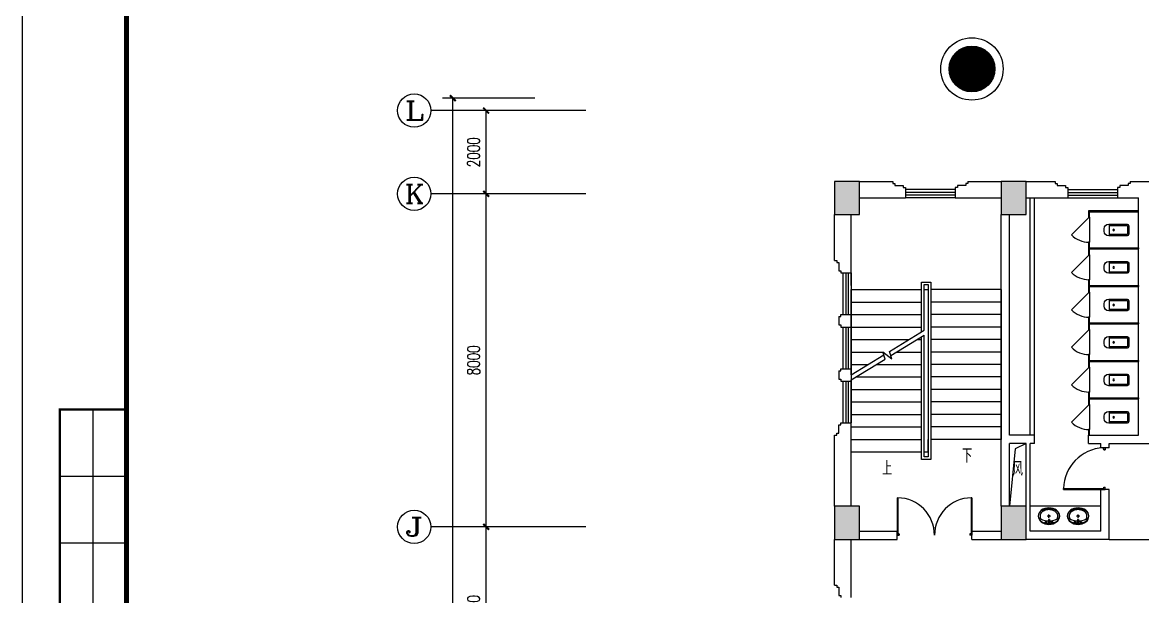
# Model space of a CAD drawing. Extents: x 190999 to 834799, y -200814 to 215286.
# Drawn here: x 190999 to 217912, y 11692 to 25485 of the extents above; entities that cross this region are included whole.
import ezdxf
from ezdxf.enums import TextEntityAlignment as Align

# ---------------------------------------------------------------- set-up
doc = ezdxf.new("R2010")
doc.units = 0
doc.header["$LTSCALE"] = 1000
doc.header["$MEASUREMENT"] = 0
for name, color, linetype in [('A-卫生间', 250, 'Continuous'), ('A-墙线', 2, 'Continuous'), ('A-外包装修', 250, 'Continuous'), ('A-外窗', 145, 'Continuous'), ('A-门', 167, 'Continuous'), ('AXIS', 3, 'Continuous'), ('AXIS_TEXT', 7, 'Continuous'), ('COLUMN', 2, 'Continuous'), ('DIM_SYMB', 3, 'Continuous'), ('PUB_HATCH', 250, 'Continuous'), ('PUB_TEXT', 7, 'Continuous'), ('STAIR', 5, 'Continuous'), ('图框', 189, 'Continuous'), ('房间名称', 7, 'Continuous'), ('洞口线', 177, 'Continuous')]:
    doc.layers.add(name, color=color, linetype=linetype)
doc.styles.add('_TCH_AXIS', font='COMPLEX', dxfattribs={"bigfont": 'GBCBIG'})
doc.styles.add('_TCH_DIM', font='SIMPLEX', dxfattribs={"bigfont": 'GBCBIG'})
doc.styles.add('COMPLEX', font='COMPLEX')
doc.styles.add('DIM_FONT', font='SIMPLEX', dxfattribs={"width": 0.7, "bigfont": 'GBCBIG'})
doc.dimstyles.new('DIMN', dxfattribs={"dimtxt": 300, "dimasz": 100, "dimexe": 250, "dimexo": 300, "dimgap": 150, "dimtad": 1, "dimdec": 0, "dimzin": 0, "dimdsep": 46, "dimtxsty": 'DIM_FONT', "dimblk": 'ARCHTICK', "dimcen": 0.09, "dimclrt": 7, "dimazin": 2, "dimtfac": 1, "dimtdec": 0, "dimtix": 1, "dimtmove": 2, "dimatfit": 3, "dimfxl": 0, "dimtolj": 1, "dimtzin": 0, "dimarcsym": 0})

# ---------------------------------------------------------------- blocks, each defined once
blk = doc.blocks.new('TJAD_TK_A0')
at = {"layer": '图框'}
for p, q in [((973, -441.7), (973, 399.3)), ((990, -412.7), (990, -156.7)), ((982, -172.7), (998, -172.7)), ((982, -188.7), (998, -188.7))]:
    blk.add_line(p, q, dxfattribs=at)
at = {"layer": '图框', "const_width": 1.2}
blk.add_lwpolyline([(2152, -431.7), (2152, 389.3), (998, 389.3), (998, -431.7)], close=True, dxfattribs=at)
at = {"layer": '图框', "const_width": 0.6}
blk.add_lwpolyline([(998, -431.7), (982, -431.7), (982, -156.7), (998, -156.7)], dxfattribs=at)
blk = doc.blocks.new('m1800')
at = {"layer": 'A-墙线'}
for p, q in [((-900, -100), (-900, 100)), ((900, -100), (900, 100))]:
    blk.add_line(p, q, dxfattribs=at)
at = {"layer": 'A-门'}
for p, q in [((-900, 900), (-900, 0)), ((-900, 900), (-880, 900)), ((-880, 900), (-880, 50)), ((880, 900), (880, 50)), ((900, 900), (880, 900)), ((900, 900), (900, 0)), ((-900, 50), (-870, 50)), ((-900, 0), (-850, 0)), ((-870, 50), (-870, 30)), ((-870, 30), (-850, 30)), ((-850, 30), (-850, 0)), ((850, 30), (850, 0)), ((870, 30), (850, 30)), ((900, 0), (850, 0)), ((870, 50), (870, 30)), ((900, 50), (870, 50))]:
    blk.add_line(p, q, dxfattribs=at)
for centre, start, end in [((-900, 0), 0, 88.7267), ((900, 0), 91.2733, 180)]:
    blk.add_arc(centre, 900, start, end, dxfattribs=at)
blk = doc.blocks.new('手盆')
at = {"layer": 'A-卫生间'}
for p, q in [((113, 12), (46, 16)), ((160, 0), (235, 0)), ((198, -37), (198, 38)), ((113, -11), (46, -16))]:
    blk.add_line(p, q, dxfattribs=at)
for centre, major_axis, ratio, start_param, end_param in [((198, 0), (0, 259), 0.763797, 3.141593, 9.424778), ((194, 0), (0, 259), 0.413212, 0.351725, 1.519021), ((106, 0), (0, 13.9), 0.9, 3.760941, 5.663837), ((194, 0), (0, 259), 0.413212, 1.620217, 2.789865)]:
    blk.add_ellipse(centre, major_axis=major_axis, ratio=ratio, start_param=start_param, end_param=end_param, dxfattribs=at)
for centre, major_axis in [((46, 0), (0, 15.8)), ((56, 71), (0, 20.6)), ((56, 71), (0, 15.6)), ((198, 0), (0, 23.4)), ((56, -71), (0, 20.6)), ((56, -71), (0, 15.6))]:
    blk.add_ellipse(centre, major_axis=major_axis, ratio=0.9, dxfattribs=at)
for points, knots in [([(198, -249), (204, -249), (211, -249), (228, -246), (239, -243), (260, -236), (270, -231), (290, -218), (299, -211), (317, -194), (325, -185), (340, -164), (347, -153), (360, -129), (365, -116), (374, -90), (378, -76), (383, -48), (385, -34), (387, -5), (387, 9), (385, 38), (383, 52), (377, 80), (373, 94), (364, 120), (358, 133), (345, 156), (338, 167), (323, 187), (314, 197), (296, 213), (287, 220), (267, 232), (257, 237), (236, 244), (225, 247), (204, 249), (193, 249), (171, 247), (161, 245), (140, 237), (129, 232), (110, 221), (100, 213), (82, 197), (74, 188), (58, 168), (51, 157), (38, 133), (32, 121), (23, 95), (19, 81), (13, 53), (11, 39), (9, 10), (9, -4), (10, -33), (12, -47), (18, -75), (21, -89), (30, -115), (36, -128), (48, -152), (55, -163), (70, -184), (78, -193), (96, -210), (105, -218), (125, -230), (135, -235), (156, -243), (167, -246), (184, -249), (191, -249), (198, -249)], [0, 0, 0, 0, 0.105369, 0.105369, 0.278747, 0.278747, 0.452125, 0.452125, 0.625504, 0.625504, 0.798882, 0.798882, 0.97226, 0.97226, 1.145639, 1.145639, 1.319017, 1.319017, 1.492395, 1.492395, 1.665774, 1.665774, 1.839152, 1.839152, 2.01253, 2.01253, 2.185909, 2.185909, 2.359287, 2.359287, 2.532665, 2.532665, 2.706044, 2.706044, 2.879422, 2.879422, 3.0528, 3.0528, 3.226179, 3.226179, 3.399557, 3.399557, 3.572935, 3.572935, 3.746313, 3.746313, 3.919692, 3.919692, 4.09307, 4.09307, 4.266448, 4.266448, 4.439827, 4.439827, 4.613205, 4.613205, 4.786583, 4.786583, 4.959962, 4.959962, 5.13334, 5.13334, 5.306718, 5.306718, 5.480097, 5.480097, 5.653475, 5.653475, 5.826853, 5.826853, 6.000232, 6.000232, 6.17361, 6.17361, 6.283185, 6.283185, 6.283185, 6.283185]), ([(119, -185), (121, -187), (123, -188), (130, -193), (135, -196), (146, -202), (152, -205), (163, -209), (169, -210), (180, -213), (186, -214), (194, -214), (196, -214), (198, -214), (204, -214), (209, -214), (222, -212), (229, -210), (241, -206), (245, -204), (254, -200), (259, -197), (269, -191), (275, -187), (286, -178), (291, -173), (300, -162), (304, -158), (314, -145), (319, -137), (327, -123), (329, -118), (334, -107), (336, -101), (341, -89), (343, -83), (346, -71), (348, -64), (351, -49), (352, -40), (354, -22), (355, -13), (355, 5), (355, 14), (354, 32), (352, 41), (349, 58), (348, 66), (343, 81), (341, 89), (335, 104), (332, 111), (326, 125), (322, 132), (314, 144), (310, 150), (301, 162), (296, 167), (287, 177), (281, 181), (272, 189), (267, 192), (256, 199), (250, 202), (238, 207), (233, 209), (223, 211), (217, 212), (205, 214), (198, 214), (186, 213), (181, 213), (171, 211), (166, 210), (151, 205), (141, 200), (128, 191), (123, 188), (119, 185)], [5.740897, 5.740897, 5.740897, 5.740897, 5.780874, 5.780874, 5.896829, 5.896829, 6.012784, 6.012784, 6.128739, 6.128739, 6.240697, 6.240697, 6.283185, 6.283185, 6.283185, 6.399826, 6.399826, 6.5409, 6.5409, 6.634, 6.634, 6.7271, 6.7271, 6.852188, 6.852188, 6.977276, 6.977276, 7.077377, 7.077377, 7.229977, 7.229977, 7.317389, 7.317389, 7.404801, 7.404801, 7.497094, 7.497094, 7.589386, 7.589386, 7.712334, 7.712334, 7.835281, 7.835281, 7.958228, 7.958228, 8.081175, 8.081175, 8.194983, 8.194983, 8.30879, 8.30879, 8.422598, 8.422598, 8.537599, 8.537599, 8.6526, 8.6526, 8.767602, 8.767602, 8.884432, 8.884432, 8.982435, 8.982435, 9.119467, 9.119467, 9.224191, 9.224191, 9.328914, 9.328914, 9.470087, 9.470087, 9.571187, 9.571187, 9.672288, 9.672288, 9.874489, 9.874489, 9.967059, 9.967059, 9.967059, 9.967059])]:
    blk.add_open_spline(points, degree=3, knots=knots, dxfattribs=at)
blk.add_point((46, 0), dxfattribs=at)
blk = doc.blocks.new('m1000')
at = {"layer": 'A-墙线'}
for p, q in [((0, 0), (0, 200)), ((1000, 0), (1000, 200))]:
    blk.add_line(p, q, dxfattribs=at)
at = {"layer": 'A-门'}
for p, q in [((0, 1100), (0, 100)), ((0, 1100), (20, 1100)), ((20, 1100), (20, 150)), ((0, 150), (30, 150)), ((0, 100), (50, 100)), ((30, 150), (30, 130)), ((30, 130), (50, 130)), ((50, 130), (50, 100)), ((950, 130), (950, 100)), ((970, 130), (950, 130)), ((1000, 100), (950, 100)), ((970, 150), (970, 130)), ((1000, 150), (970, 150)), ((1000, 150), (1000, 100))]:
    blk.add_line(p, q, dxfattribs=at)
blk.add_arc((0, 100), 1000, 2.866, 88.854, dxfattribs=at)
blk = doc.blocks.new('_ArchTick')
at = {"const_width": 0.5}
blk.add_lwpolyline([(-0.7, -0.7), (0.7, 0.7)], dxfattribs=at)
blk = doc.blocks.new('*D906')
at = {"layer": 'AXIS', "color": 0, "lineweight": -2}
for p, q in [((202933, 23367), (201889, 23367)), ((202139, 21367), (202139, 23367)), ((202933, 21367), (201889, 21367))]:
    blk.add_line(p, q, dxfattribs=at)
at = {"layer": 'Defpoints', "color": 0}
for p in [(202139, 23367), (203233, 23367), (203233, 21367)]:
    blk.add_point(p, dxfattribs=at)
at = {"layer": 'AXIS', "color": 0, "lineweight": -2, "xscale": 100, "yscale": 100, "zscale": 100}
for p, rotation in [((202139, 23367), 90), ((202139, 21367), 270)]:
    blk.add_blockref('_ArchTick', p, dxfattribs=dict(at, rotation=rotation))
at = {"layer": 'AXIS', "color": 7, "insert": (201839, 22367), "char_height": 300, "attachment_point": 5, "rotation": 90, "style": 'DIM_FONT'}
blk.add_mtext('\\A1;2000', dxfattribs=at)
blk = doc.blocks.new('*D907')
at = {"layer": 'AXIS', "color": 0, "lineweight": -2}
for p, q in [((202933, 21367), (201889, 21367)), ((202139, 13367), (202139, 21367)), ((202933, 13367), (201889, 13367))]:
    blk.add_line(p, q, dxfattribs=at)
at = {"layer": 'Defpoints', "color": 0}
for p in [(202139, 21367), (203233, 21367), (203233, 13367)]:
    blk.add_point(p, dxfattribs=at)
at = {"layer": 'AXIS', "color": 0, "lineweight": -2, "xscale": 100, "yscale": 100, "zscale": 100}
for p, rotation in [((202139, 21367), 90), ((202139, 13367), 270)]:
    blk.add_blockref('_ArchTick', p, dxfattribs=dict(at, rotation=rotation))
at = {"layer": 'AXIS', "color": 7, "insert": (201839, 17367), "char_height": 300, "attachment_point": 5, "rotation": 90, "style": 'DIM_FONT'}
blk.add_mtext('\\A1;8000', dxfattribs=at)
blk = doc.blocks.new('*D908')
at = {"layer": 'AXIS', "color": 0, "lineweight": -2}
for p, q in [((202933, 13367), (201889, 13367)), ((202139, 9367), (202139, 13367)), ((202933, 9367), (201889, 9367))]:
    blk.add_line(p, q, dxfattribs=at)
at = {"layer": 'Defpoints', "color": 0}
for p in [(202139, 13367), (203233, 13367), (203233, 9367)]:
    blk.add_point(p, dxfattribs=at)
at = {"layer": 'AXIS', "color": 0, "lineweight": -2, "xscale": 100, "yscale": 100, "zscale": 100}
for p, rotation in [((202139, 13367), 90), ((202139, 9367), 270)]:
    blk.add_blockref('_ArchTick', p, dxfattribs=dict(at, rotation=rotation))
at = {"layer": 'AXIS', "color": 7, "insert": (201839, 11367), "char_height": 300, "attachment_point": 5, "rotation": 90, "style": 'DIM_FONT'}
blk.add_mtext('\\A1;4000', dxfattribs=at)
blk = doc.blocks.new('*D915')
at = {"layer": 'AXIS', "color": 0, "lineweight": -2}
for p, q in [((203311, 23667), (201089, 23667)), ((201339, -4333), (201339, 23667)), ((203311, -4333), (201089, -4333))]:
    blk.add_line(p, q, dxfattribs=at)
at = {"layer": 'Defpoints', "color": 0}
for p in [(201339, 23667), (203611, 23667), (203611, -4333)]:
    blk.add_point(p, dxfattribs=at)
at = {"layer": 'AXIS', "color": 0, "lineweight": -2, "xscale": 100, "yscale": 100, "zscale": 100}
for p, rotation in [((201339, 23667), 90), ((201339, -4333), 270)]:
    blk.add_blockref('_ArchTick', p, dxfattribs=dict(at, rotation=rotation))
at = {"layer": 'AXIS', "color": 7, "insert": (201039, 9667), "char_height": 300, "attachment_point": 5, "rotation": 90, "style": 'DIM_FONT'}
blk.add_mtext('\\A1;28000', dxfattribs=at)
blk = doc.blocks.new('_YZH')
blk.add_circle((0, 0), 0.5)
at = {"layer": 'PUB_HATCH', "const_width": 0.5}
blk.add_lwpolyline([(-0.25, 0, 1), (0.25, 0, 1)], format="xyb", close=True, dxfattribs=at)
blk = doc.blocks.new('_AXISO')
blk.add_circle((0, 0), 0.5)
at = {"layer": 'AXIS_TEXT', "style": 'COMPLEX', "width": 1.041667}
blk.add_attdef('A', text='', height=0.56, dxfattribs=at).set_placement((-0.25, -0.28), (0.25, -0.28), align=Align.FIT)
blk = doc.blocks.new('$lvtry$00000200')
for p, q in [((-140, -40, 0), (-140, -480, 0)), ((-110, -40, 0), (-110, -470, 0)), ((100, 0, 0), (-100, 0, 0)), ((100, -30, 0), (-100, -30, 0)), ((110, -470, 0), (110, -40, 0)), ((140, -480, 0), (140, -40, 0)), ((140, -470, 0), (-140, -470, 0)), ((-30, -590, 0), (30, -590, 0))]:
    blk.add_line(p, q)
blk.add_circle((0, -359, 0), 20)
for centre, radius, start, end in [((-100, -40, 0), 40, 90, 180), ((-100, -40, 0), 10, 90, 180), ((100, -40, 0), 40, 0, 90), ((100, -40, 0), 10, 0, 90), ((-30, -480, 0), 110, 180, 270), ((30, -480, 0), 110, 270, 0)]:
    blk.add_arc(centre, radius, start, end)
blk.add_point((0, 0))
blk = doc.blocks.new('$DorLib2D$00000114')
at = {"color": 0}
blk.add_line((0.5, 0), (-0.207, 0.707), dxfattribs=at)
blk.add_arc((0.5, 0), 1, 135, 180, dxfattribs=at)

msp = doc.modelspace()

# ---------------------------------------------------------------- hatches: boundary and pattern name
at = {"layer": 'PUB_HATCH'}
for points in [[(211111.6, 21667.4), (210511.6, 21667.4), (210511.6, 20867.4), (211111.6, 20867.4)], [(215111.6, 21667.4), (214511.6, 21667.4), (214511.6, 20867.4), (215111.6, 20867.4)], [(211111.6, 13867.4), (210511.6, 13867.4), (210511.6, 13067.4), (211111.6, 13067.4)], [(215111.6, 13867.4), (214511.6, 13867.4), (214511.6, 13067.4), (215111.6, 13067.4)]]:
    msp.add_hatch(color=256, dxfattribs=at).paths.add_polyline_path(points)

# ---------------------------------------------------------------- linework, layer by layer
at = {"layer": 'A-卫生间'}
for p, q in [((215211.6, 15567.4), (215211.6, 21267.4)), ((215311.6, 15567.4), (215311.6, 21267.4)), ((217811.6, 20954.9), (216611.6, 20954.9)), ((216611.6, 20954.9), (216611.6, 20804.9)), ((216611.6, 20804.9), (216636.6, 20804.9)), ((217811.6, 20929.9), (216636.6, 20929.9)), ((216636.6, 20804.9), (216636.6, 20929.9)), ((217811.6, 20929.9), (217811.6, 20954.9)), ((216636.6, 20204.9), (216611.6, 20204.9)), ((216611.6, 20204.9), (216611.6, 20067.4)), ((216636.6, 20067.4), (216636.6, 20204.9)), ((216611.6, 20067.4), (216611.6, 19904.9)), ((216636.6, 20067.4), (217811.6, 20067.4)), ((216636.6, 20042.4), (217811.6, 20042.4)), ((216636.6, 19904.9), (216636.6, 20042.4)), ((217811.6, 20067.4), (217811.6, 20042.4)), ((216611.6, 19904.9), (216636.6, 19904.9)), ((216636.6, 19304.9), (216611.6, 19304.9)), ((216611.6, 19304.9), (216611.6, 19167.4)), ((216611.6, 19167.4), (216611.6, 19004.9)), ((216636.6, 19167.4), (216636.6, 19304.9)), ((216636.6, 19167.4), (217811.6, 19167.4)), ((216636.6, 19142.4), (217811.6, 19142.4)), ((216636.6, 19004.9), (216636.6, 19142.4)), ((217811.6, 19167.4), (217811.6, 19142.4)), ((216611.6, 19004.9), (216636.6, 19004.9)), ((216636.6, 18404.9), (216611.6, 18404.9)), ((216611.6, 18404.9), (216611.6, 18267.4)), ((216636.6, 18267.4), (216636.6, 18404.9)), ((216611.6, 18267.4), (216611.6, 18104.9)), ((216611.6, 18104.9), (216636.6, 18104.9)), ((216636.6, 18267.4), (217811.6, 18267.4)), ((216636.6, 18242.4), (217811.6, 18242.4)), ((216636.6, 18104.9), (216636.6, 18242.4)), ((217811.6, 18267.4), (217811.6, 18242.4)), ((216636.6, 17504.9), (216611.6, 17504.9)), ((216611.6, 17504.9), (216611.6, 17367.4)), ((216636.6, 17367.4), (216636.6, 17504.9)), ((216611.6, 17367.4), (216611.6, 17204.9)), ((216636.6, 17367.4), (217811.6, 17367.4)), ((216636.6, 17342.4), (217811.6, 17342.4)), ((216636.6, 17204.9), (216636.6, 17342.4)), ((217811.6, 17367.4), (217811.6, 17342.4)), ((216611.6, 17204.9), (216636.6, 17204.9)), ((216636.6, 16604.9), (216611.6, 16604.9)), ((216611.6, 16604.9), (216611.6, 16467.4)), ((216611.6, 16467.4), (216611.6, 16304.9)), ((216636.6, 16467.4), (216636.6, 16604.9)), ((216636.6, 16467.4), (217811.6, 16467.4)), ((216636.6, 16442.4), (217811.6, 16442.4)), ((216636.6, 16304.9), (216636.6, 16442.4)), ((217811.6, 16467.4), (217811.6, 16442.4)), ((216611.6, 16304.9), (216636.6, 16304.9)), ((216636.6, 15704.9), (216611.6, 15704.9)), ((216611.6, 15704.9), (216611.6, 15567.4)), ((216636.6, 15567.4), (216636.6, 15704.9)), ((216611.6, 15567.4), (216636.6, 15567.4)), ((216911.6, 13867.4), (215211.6, 13867.4)), ((217111.6, 13067.4), (218611.6, 13067.4))]:
    msp.add_line(p, q, dxfattribs=at)
at = {"layer": 'A-墙线'}
for p, q in [((211111.6, 21667.4), (211911.6, 21667.4)), ((211911.6, 21667.4), (211911.6, 21617.4)), ((211911.6, 21617.4), (211961.6, 21617.4)), ((211961.6, 21617.4), (211961.6, 21567.4)), ((211961.6, 21567.4), (212161.6, 21567.4)), ((212161.6, 21567.4), (212161.6, 21517.4)), ((213461.6, 21567.4), (213461.6, 21517.4)), ((213661.6, 21567.4), (213461.6, 21567.4)), ((213661.6, 21617.4), (213661.6, 21567.4)), ((213711.6, 21617.4), (213661.6, 21617.4)), ((213711.6, 21667.4), (214511.6, 21667.4)), ((213711.6, 21667.4), (213711.6, 21617.4)), ((215111.6, 21667.4), (215811.6, 21667.4)), ((215811.6, 21667.4), (215811.6, 21617.4)), ((215811.6, 21617.4), (215861.6, 21617.4)), ((215861.6, 21617.4), (215861.6, 21567.4)), ((215861.6, 21567.4), (216061.6, 21567.4)), ((216061.6, 21567.4), (216061.6, 21517.4)), ((217361.6, 21567.4), (217361.6, 21517.4)), ((217561.6, 21567.4), (217361.6, 21567.4)), ((217561.6, 21617.4), (217561.6, 21567.4)), ((217611.6, 21617.4), (217561.6, 21617.4)), ((217611.6, 21667.4), (218211.6, 21667.4)), ((217611.6, 21667.4), (217611.6, 21617.4)), ((211111.6, 21267.4), (212211.6, 21267.4)), ((212161.6, 21517.4), (212211.6, 21517.4)), ((212211.6, 21517.4), (212211.6, 21267.4)), ((213461.6, 21517.4), (213411.6, 21517.4)), ((213411.6, 21517.4), (213411.6, 21267.4)), ((213411.6, 21267.4), (214511.6, 21267.4)), ((215111.6, 21267.4), (216111.6, 21267.4)), ((216061.6, 21517.4), (216111.6, 21517.4)), ((216111.6, 21517.4), (216111.6, 21267.4)), ((217361.6, 21517.4), (217311.6, 21517.4)), ((217311.6, 21517.4), (217311.6, 21267.4)), ((217311.6, 21267.4), (217811.6, 21267.4)), ((217811.6, 15567.4), (217811.6, 21267.4)), ((210511.6, 19767.4), (210511.6, 20867.4)), ((210911.6, 19167.4), (210911.6, 20867.4)), ((214511.6, 13867.4), (214511.6, 20867.4)), ((214711.6, 15567.4), (214711.6, 20867.4)), ((210511.6, 19767.4), (210561.6, 19767.4)), ((210561.6, 19767.4), (210561.6, 19717.4)), ((210561.6, 19717.4), (210611.6, 19717.4)), ((210611.6, 19717.4), (210611.6, 19517.4)), ((210611.6, 19517.4), (210661.6, 19517.4)), ((210661.6, 19517.4), (210661.6, 19467.4)), ((210661.6, 19467.4), (210911.6, 19467.4)), ((210611.6, 18417.4), (210611.6, 18217.4)), ((210611.6, 18417.4), (210661.6, 18417.4)), ((210661.6, 18417.4), (210661.6, 18467.4)), ((210661.6, 18467.4), (210911.6, 18467.4)), ((210911.6, 18467.4), (210911.6, 18167.4)), ((210611.6, 18217.4), (210661.6, 18217.4)), ((210661.6, 18217.4), (210661.6, 18167.4)), ((210661.6, 18167.4), (210911.6, 18167.4)), ((210611.6, 17117.4), (210611.6, 16917.4)), ((210611.6, 17117.4), (210661.6, 17117.4)), ((210661.6, 17117.4), (210661.6, 17167.4)), ((210661.6, 17167.4), (210911.6, 17167.4)), ((210911.6, 17167.4), (210911.6, 16867.4)), ((210611.6, 16917.4), (210661.6, 16917.4)), ((210661.6, 16917.4), (210661.6, 16867.4)), ((210661.6, 16867.4), (210911.6, 16867.4)), ((210561.6, 15617.4), (210611.6, 15617.4)), ((210561.6, 15567.4), (210561.6, 15617.4)), ((210611.6, 15817.4), (210661.6, 15817.4)), ((210611.6, 15617.4), (210611.6, 15817.4)), ((210661.6, 15817.4), (210661.6, 15867.4)), ((210661.6, 15867.4), (210911.6, 15867.4)), ((210911.6, 13867.4), (210911.6, 15867.4)), ((210511.6, 13867.4), (210511.6, 15567.4)), ((210511.6, 15567.4), (210561.6, 15567.4)), ((215311.6, 15567.4), (214711.6, 15567.4)), ((214711.6, 13867.4), (214711.6, 15367.4)), ((215111.6, 15367.4), (214711.6, 15367.4)), ((215111.6, 13267.4), (215111.6, 15367.4)), ((215311.6, 15367.4), (215211.6, 15367.4)), ((215211.6, 13267.4), (215211.6, 15367.4)), ((215311.6, 15367.4), (215311.6, 15567.4)), ((216611.6, 15367.4), (216611.6, 15567.4)), ((216611.6, 15567.4), (217811.6, 15567.4)), ((216611.6, 15367.4), (216911.6, 15367.4)), ((216911.6, 15267.4), (216911.6, 15367.4)), ((217111.6, 15267.4), (217111.6, 15367.4)), ((217111.6, 15367.4), (218511.6, 15367.4)), ((216911.6, 13267.4), (216911.6, 14267.4)), ((217111.6, 13067.4), (217111.6, 14267.4)), ((211111.6, 13267.4), (212012.1, 13267.4)), ((213812.1, 13267.4), (214511.6, 13267.4)), ((216911.6, 13267.4), (215211.6, 13267.4)), ((210511.6, 11967.4), (210511.6, 13067.4)), ((210911.6, 11667.4), (210911.6, 13067.4)), ((211111.6, 13067.4), (212012.1, 13067.4)), ((213812.1, 13067.4), (214511.6, 13067.4)), ((217111.6, 13067.4), (215111.6, 13067.4)), ((210511.6, 11967.4), (210561.6, 11967.4)), ((210561.6, 11967.4), (210561.6, 11917.4)), ((210561.6, 11917.4), (210611.6, 11917.4)), ((210611.6, 11917.4), (210611.6, 11717.4)), ((210611.6, 11717.4), (210661.6, 11717.4)), ((210661.6, 11717.4), (210661.6, 11667.4))]:
    msp.add_line(p, q, dxfattribs=at)
at = {"layer": 'A-外包装修'}
msp.add_circle((213811.6, 24367.4), 750, dxfattribs=at)
at = {"layer": 'A-外窗'}
for p, q in [((213411.6, 21467.4), (212211.6, 21467.4)), ((213411.6, 21397.4), (212211.6, 21397.4)), ((213411.6, 21337.4), (212211.6, 21337.4)), ((213411.6, 21267.4), (212211.6, 21267.4)), ((216111.6, 21467.4), (217311.6, 21467.4)), ((216111.6, 21397.4), (217311.6, 21397.4)), ((216111.6, 21337.4), (217311.6, 21337.4)), ((216111.6, 21267.4), (217311.6, 21267.4)), ((210711.6, 19467.4), (210711.6, 18467.4)), ((210781.6, 19467.4), (210781.6, 18467.4)), ((210841.6, 19467.4), (210841.6, 18467.4)), ((210911.6, 19467.4), (210911.6, 18467.4)), ((210711.6, 18167.4), (210711.6, 17167.4)), ((210781.6, 18167.4), (210781.6, 17167.4)), ((210841.6, 18167.4), (210841.6, 17167.4)), ((210911.6, 18167.4), (210911.6, 17167.4)), ((210711.6, 16867.4), (210711.6, 15867.4)), ((210781.6, 16867.4), (210781.6, 15867.4)), ((210841.6, 16867.4), (210841.6, 15867.4)), ((210911.6, 16867.4), (210911.6, 15867.4))]:
    msp.add_line(p, q, dxfattribs=at)
at = {"layer": 'A-门'}
for p, q in [((216636.6, 20804.9), (216636.6, 20204.9)), ((216636.6, 19904.9), (216636.6, 19304.9)), ((216636.6, 19004.9), (216636.6, 18404.9)), ((216636.6, 18104.9), (216636.6, 17504.9)), ((216636.6, 17204.9), (216636.6, 16604.9)), ((216636.6, 16304.9), (216636.6, 15704.9))]:
    msp.add_line(p, q, dxfattribs=at)
at = {"layer": 'AXIS'}
for p, q in [((204533.1, 23367.4), (200811.6, 23367.4)), ((204533.1, 21367.4), (200811.6, 21367.4)), ((204533.1, 13367.4), (200811.6, 13367.4))]:
    msp.add_line(p, q, dxfattribs=at)
at = {"layer": 'COLUMN'}
for p, q in [((211111.6, 21667.4), (210511.6, 21667.4)), ((210511.6, 21667.4), (210511.6, 20867.4)), ((211111.6, 20867.4), (211111.6, 21667.4)), ((215111.6, 21667.4), (214511.6, 21667.4)), ((214511.6, 21667.4), (214511.6, 20867.4)), ((215111.6, 20867.4), (215111.6, 21667.4)), ((210511.6, 20867.4), (211111.6, 20867.4)), ((214511.6, 20867.4), (215111.6, 20867.4)), ((211111.6, 13867.4), (210511.6, 13867.4)), ((210511.6, 13867.4), (210511.6, 13067.4)), ((211111.6, 13067.4), (211111.6, 13867.4)), ((215111.6, 13867.4), (214511.6, 13867.4)), ((214511.6, 13867.4), (214511.6, 13067.4)), ((215111.6, 13067.4), (215111.6, 13867.4)), ((210511.6, 13067.4), (211111.6, 13067.4)), ((214511.6, 13067.4), (215111.6, 13067.4))]:
    msp.add_line(p, q, dxfattribs=at)
at = {"layer": 'DIM_SYMB'}
for points in [[(213666.6, 15467.4, 0, 0, 0), (213666.6, 20272.3, 0, 0, 0), (211756.6, 20272.3, 0, 0, 0), (211756.6, 18042.2, 80, 0, 0), (211756.6, 17742.2, 0, 0, 0)], [(211756.6, 15167.4, 0, 0, 0), (211756.6, 16974.9, 80, 0, 0), (211756.6, 17274.9, 0, 0, 0)]]:
    msp.add_lwpolyline(points, format="xyseb", dxfattribs=at)
at = {"layer": 'STAIR'}
for p, q in [((212601.6, 18052.3), (212601.6, 19247.4)), ((212601.6, 19247.4), (212821.6, 19247.4)), ((212661.6, 18089.1), (212661.6, 19187.4)), ((212661.6, 19187.4), (212761.6, 19187.4)), ((212761.6, 19187.4), (212761.6, 15047.4)), ((212821.6, 19247.4), (212821.6, 14987.4)), ((210911.6, 17016.8), (210911.6, 19067.4)), ((210911.6, 19067.4), (212601.6, 19067.4)), ((212661.6, 18089.1), (212661.6, 19067.4)), ((212661.6, 19067.4), (212761.6, 19067.4)), ((212761.6, 19067.4), (212761.6, 15467.4)), ((214511.6, 19067.4), (212821.6, 19067.4)), ((214511.6, 19067.4), (214511.6, 15467.4)), ((210911.6, 18767.4), (212601.6, 18767.4)), ((214511.6, 18767.4), (212821.6, 18767.4)), ((210911.6, 18467.4), (212601.6, 18467.4)), ((214511.6, 18467.4), (212821.6, 18467.4)), ((210911.6, 18167.4), (212601.6, 18167.4)), ((211831.5, 17580.4), (212661.6, 18089.1)), ((214511.6, 18167.4), (212821.6, 18167.4)), ((210911.6, 17867.4), (212299.8, 17867.4)), ((211860.9, 17481.2), (212661.6, 17971.8)), ((212491.2, 17867.4), (212601.6, 17867.4)), ((212601.6, 14987.4), (212601.6, 17935)), ((212661.6, 15167.4), (212661.6, 17971.8)), ((212661.6, 15047.4), (212661.6, 17971.8)), ((214511.6, 17867.4), (212821.6, 17867.4)), ((210911.6, 17567.4), (211674.5, 17567.4)), ((210911.6, 17016.8), (211695.3, 17497)), ((211724.7, 17397.7), (211674.1, 17568.8)), ((211674.1, 17568.8), (211884.5, 17401.4)), ((211884.5, 17401.4), (211831.5, 17580.4)), ((212001.6, 17567.4), (212601.6, 17567.4)), ((214511.6, 17567.4), (212821.6, 17567.4)), ((210911.6, 16899.6), (211724.7, 17397.7)), ((210911.6, 17267.4), (211320.5, 17267.4)), ((211512, 17267.4), (212601.6, 17267.4)), ((214511.6, 17267.4), (212821.6, 17267.4)), ((211022.3, 16967.4), (212601.6, 16967.4)), ((214511.6, 16967.4), (212821.6, 16967.4)), ((210911.6, 15167.4), (210911.6, 16899.6)), ((210911.6, 16667.4), (212601.6, 16667.4)), ((214511.6, 16667.4), (212821.6, 16667.4)), ((210911.6, 16367.4), (212601.6, 16367.4)), ((214511.6, 16367.4), (212821.6, 16367.4)), ((210911.6, 16067.4), (212601.6, 16067.4)), ((214511.6, 16067.4), (212821.6, 16067.4)), ((210911.6, 15767.4), (212601.6, 15767.4)), ((214511.6, 15767.4), (212821.6, 15767.4)), ((210911.6, 15467.4), (212601.6, 15467.4)), ((212761.6, 15167.4), (212761.6, 15467.4)), ((214511.6, 15467.4), (212821.6, 15467.4)), ((210911.6, 15167.4), (212601.6, 15167.4)), ((212661.6, 15167.4), (212761.6, 15167.4)), ((212821.6, 14987.4), (212601.6, 14987.4)), ((212761.6, 15047.4), (212661.6, 15047.4))]:
    msp.add_line(p, q, dxfattribs=at)
at = {"layer": '洞口线', "ltscale": 2}
msp.add_lwpolyline([(215111.6, 15367.4), (214852.2, 15242.1), (214711.6, 13867.4)], dxfattribs=at)

# ---------------------------------------------------------------- block references
at = {"rotation": 90}
for p in [(215661.6, 13427.4), (216361.6, 13427.4)]:
    msp.add_blockref('手盆', p, dxfattribs=at)
at = {"layer": 'A-卫生间', "yscale": -0.9999999999999998, "rotation": 90.00000000106468}
for p in [(217577.3, 20498.6, 0), (217577.3, 19598.6, 0), (217577.3, 18698.6, 0), (217577.3, 17798.6, 0), (217577.3, 16898.6, 0), (217577.3, 15998.6, 0)]:
    msp.add_blockref('$lvtry$00000200', p, dxfattribs=at)
at = {"layer": 'A-门', "xscale": -600, "yscale": -600, "zscale": 25, "rotation": 270}
for p in [(216624.1, 20504.9), (216624.1, 19604.9), (216624.1, 18704.9), (216624.1, 17804.9), (216624.1, 16904.9), (216624.1, 16004.9)]:
    msp.add_blockref('$DorLib2D$00000114', p, dxfattribs=at)
at = {"layer": 'A-门', "rotation": 90}
msp.add_blockref('m1000', (217111.6, 14267.4), dxfattribs=at)
at = {"layer": 'A-门'}
msp.add_blockref('m1800', (212912.1, 13167.4), dxfattribs=at)
at = {"layer": 'AXIS'}
ref = msp.add_blockref('_AXISO', (200411.6, 23367.4), dxfattribs=dict(at, xscale=800, yscale=800, zscale=800))
ref.add_attrib('A', 'L', dxfattribs={"layer": 'AXIS_TEXT', "height": 452.5, "style": '_TCH_AXIS', "width": 1.4}).set_placement((200185.4, 23141.1), (200637.9, 23141.1), align=Align.FIT)
ref = msp.add_blockref('_AXISO', (200411.6, 21367.4), dxfattribs=dict(at, xscale=800, yscale=800, zscale=800))
ref.add_attrib('A', 'K', dxfattribs={"layer": 'AXIS_TEXT', "height": 452.5, "style": '_TCH_AXIS', "width": 1.105263}).set_placement((200185.4, 21141.1), (200637.9, 21141.1), align=Align.FIT)
ref = msp.add_blockref('_AXISO', (200411.6, 13367.4), dxfattribs=dict(at, xscale=800, yscale=800, zscale=800))
ref.add_attrib('A', 'J', dxfattribs={"layer": 'AXIS_TEXT', "height": 452.5, "style": '_TCH_AXIS', "width": 1.909091}).set_placement((200185.4, 13141.1), (200637.9, 13141.1), align=Align.FIT)
at = {"layer": 'COLUMN', "xscale": 1099.999999996329, "yscale": 1099.999999996329, "zscale": 1099.999999996329}
msp.add_blockref('_YZH', (213811.6, 24367.4), dxfattribs=at)
at = {"layer": '图框', "xscale": 100, "yscale": 100, "zscale": 100}
msp.add_blockref('TJAD_TK_A0', (93698.6, 31856.8), dxfattribs=at)

# ---------------------------------------------------------------- texts
at = {"layer": 'PUB_TEXT', "style": '_TCH_DIM'}
for s, p in [('下', (213571.7, 14907.4)), ('上', (211652.4, 14607.4))]:
    msp.add_text(s, height=337.6, dxfattribs=at).set_placement(p)
at = {"layer": '房间名称', "style": '_TCH_DIM'}
msp.add_text('风', height=337.6, dxfattribs=at).set_placement((214792.3, 14593.2))

# ---------------------------------------------------------------- dimensions: what is measured, and where the dimension line sits
at = {"layer": 'AXIS'}
for p1, p2, distance, picture, middle in [((203610.9, -4332.6), (203610.9, 23667.4), 2272.2, '*D915', (201038.7, 9667.4)), ((203233.1, 21367.4), (203233.1, 23367.4), 1094.4, '*D906', (201838.7, 22367.4)), ((203233.1, 13367.4), (203233.1, 21367.4), 1094.4, '*D907', (201838.7, 17367.4)), ((203233.1, 9367.4), (203233.1, 13367.4), 1094.4, '*D908', (201838.7, 11367.4))]:
    dim = msp.add_aligned_dim(p1=p1, p2=p2, distance=distance, dimstyle='DIMN', dxfattribs=at)
    dim.commit()
    dim.dimension.update_dxf_attribs({"geometry": picture, "text_midpoint": middle})

doc.saveas('drawing.dxf')
